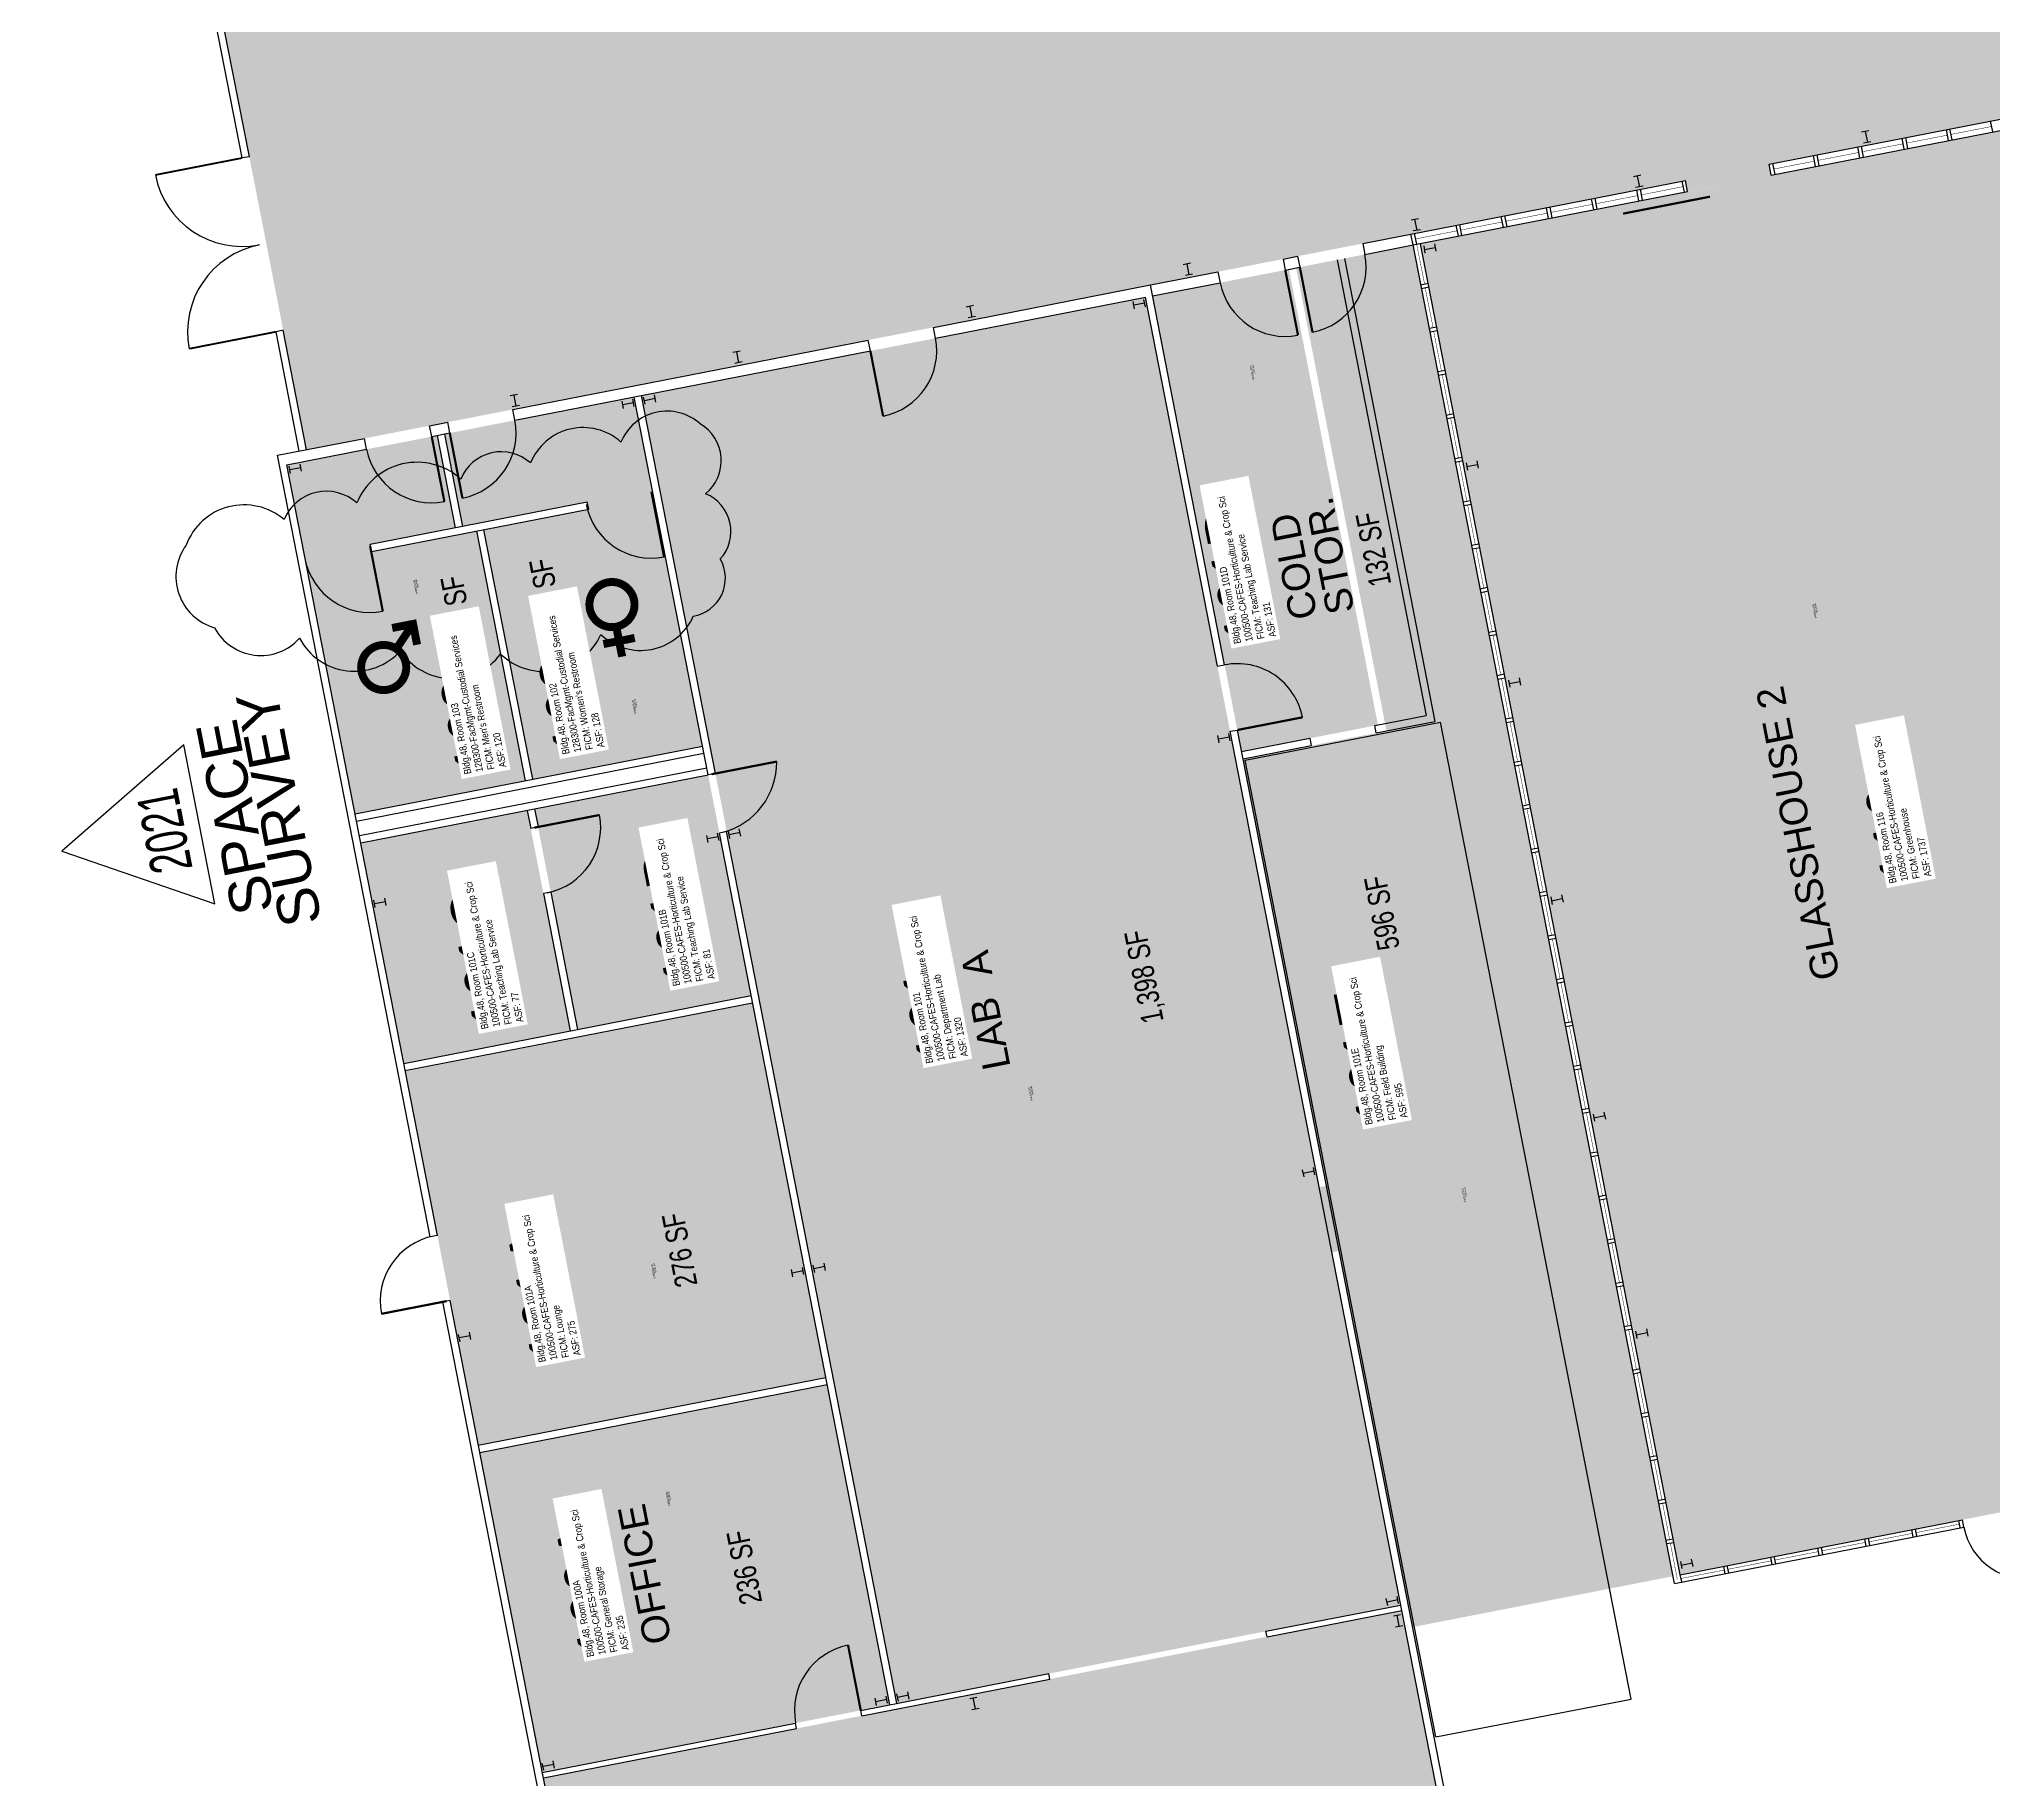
# Model space of a CAD drawing. Header units: inches. Extents: x 69204132 to 69207145, y 27711101 to 27713823.
# Drawn here: x 69204187 to 69205247, y 27711635 to 27712579 of the extents above; entities that cross this region are included whole.
import ezdxf
from ezdxf.enums import TextEntityAlignment as Align

# ---------------------------------------------------------------- set-up
doc = ezdxf.new("R2010")
doc.units = ezdxf.units.IN
doc.header["$LTSCALE"] = 50
doc.header["$MEASUREMENT"] = 0
doc.layers.get('0').update_dxf_attribs({"linetype": 'CONTINUOUS'})
for name, color, linetype in [('A-COLS', 5, 'CONTINUOUS'), ('A-DOOR', 2, 'CONTINUOUS'), ('A-FLOR', 3, 'CONTINUOUS'), ('A-GLAZ', 1, 'CONTINUOUS'), ('A-IDEN-ICON', 4, 'CONTINUOUS'), ('A-IDEN-RNUM', 7, 'CONTINUOUS'), ('A-IDEN-SNUM', 4, 'CONTINUOUS'), ('A-IDEN-TEXT', 4, 'CONTINUOUS'), ('A-IDEN-VNUM', 4, 'CONTINUOUS'), ('A-WALL', 5, 'CONTINUOUS'), ('AREA-TEXT', 3, 'CONTINUOUS'), ('Rooms-Category-Color', 7, 'CONTINUOUS'), ('Rooms-College-Color', 7, 'CONTINUOUS'), ('Rooms-Department-Color', 7, 'CONTINUOUS'), ('Rooms-Division-Color', 7, 'CONTINUOUS'), ('Rooms-Information', 7, 'CONTINUOUS')]:
    doc.layers.add(name, color=color, linetype=linetype)
doc.layers.add('A-REV', color=1, linetype='CONTINUOUS', true_color=0xff0000)
doc.styles.add('Annotative', font='arial.ttf')
doc.styles.add('Arial', font='arial.ttf')
doc.styles.add('CP_AREA', font='arial.ttf', dxfattribs={"height": 15})
doc.styles.add('CP_ROOMVNUMBER', font='arial.ttf', dxfattribs={"width": 0.85, "height": 0.075})
doc.styles.get("Standard").update_dxf_attribs({"font": 'arial.ttf'})

# ---------------------------------------------------------------- blocks, each defined once
blk = doc.blocks.new('Cpmen')
at = {"color": 0, "linetype": 'ByBlock', "const_width": 0.015}
for points in [[(0.055, 0.01), (0.055, 0.05), (0.015, 0.05)], [(0.0151, 0.0101), (0.055, 0.05)]]:
    blk.add_lwpolyline(points, dxfattribs=at)
blk.add_lwpolyline([(-0.0575, -0.02, 1), (0.0275, -0.02, 1)], format="xyb", close=True, dxfattribs=at)
blk = doc.blocks.new('Cpwomen')
at = {"color": 0, "linetype": 'ByBlock', "const_width": 0.015}
blk.add_lwpolyline([(-0.0375, 0, 1), (0.0475, 0, 1)], format="xyb", close=True, dxfattribs=at)
for points in [[(0.005, -0.04), (0.005, -0.1)], [(-0.025, -0.07), (0.035, -0.07)]]:
    blk.add_lwpolyline(points, dxfattribs=at)
blk = doc.blocks.new('Space Revision')
at = {"layer": 'A-REV', "transparency": 16777216}
blk.add_lwpolyline([(0, 2.538), (-1.465, 0), (1.465, 0)], close=True, dxfattribs=at)
at = {"layer": 'A-REV', "transparency": 16777216, "insert": (0, -0.274), "char_height": 0.75, "attachment_point": 2, "line_spacing_factor": 0.65, "style": 'Arial'}
blk.add_mtext_dynamic_manual_height_columns('SPACE\\PSURVEY', width=1.2391, gutter_width=0.0182, heights=[0], dxfattribs=at)
at = {"layer": 'A-REV', "style": 'Arial', "flags": 1}
blk.add_attdef('UPDATES', text='', height=0.75, dxfattribs=at).set_placement((1.499, 1.084), align=Align.TOP_LEFT)
at = {"layer": 'A-REV', "transparency": 16777216, "style": 'Arial', "width": 0.65}
blk.add_attdef('YEAR', text='', height=0.75, dxfattribs=at).set_placement((0, 0.646), align=Align.MIDDLE_CENTER)

msp = doc.modelspace()

# ---------------------------------------------------------------- hatches: boundary and pattern name
at = {"layer": 'Rooms-Category-Color', "true_color": 0xadadad}
for points in [[(69206318.8, 27712986.4), (69205678.9, 27712861.5), (69205561.1, 27712838.5), (69204885.8, 27712706.7), (69204744.5, 27712679.1), (69204286.6, 27712589.7), (69204332.1, 27712356.6), (69204790, 27712446), (69204931.3, 27712473.6), (69205080.3, 27712502.6), (69205081.4, 27712496.8), (69205126.8, 27712505.6), (69205125.7, 27712511.5), (69205436.7, 27712572.2), (69205437.8, 27712566.3), (69205484.1, 27712575.3), (69205482.9, 27712581.2), (69205606.6, 27712605.4), (69205724.4, 27712628.4), (69206071.2, 27712696.1), (69206072.4, 27712690.2), (69206106.3, 27712696.8), (69206105.2, 27712702.7), (69206364.3, 27712753.3)], [(69204509.9, 27712385.2), (69204406.9, 27712365.1), (69204416.7, 27712315), (69204484.4, 27712328.3), (69204485.2, 27712324.3), (69204428.2, 27712313.2), (69204454.7, 27712177.8), (69204546.9, 27712195.8)], [(69204424.3, 27712312.5), (69204367.4, 27712301.3), (69204366.6, 27712305.3), (69204412.7, 27712314.3), (69204403, 27712364.3), (69204321.5, 27712348.4), (69204358.5, 27712159), (69204450.7, 27712177)]]:
    msp.add_hatch(color=253, dxfattribs=at).paths.add_polyline_path(points)
at = {"layer": 'Rooms-Category-Color', "true_color": 0xfbafa2}
for points in [[(69205270.1, 27712533.6), (69204936.4, 27712468.4), (69205077.4, 27711746.1), (69205411.1, 27711811.2)], [(69204932.5, 27712467.7), (69204869, 27712455.3), (69204918, 27712204), (69204840.2, 27712188.8), (69204885.4, 27711957.2), (69204881.5, 27711956.4), (69204888.4, 27711921.1), (69204892.3, 27711921.9), (69204932.1, 27711717.7), (69205073.5, 27711745.3)]]:
    msp.add_hatch(color=21, dxfattribs=at).paths.add_polyline_path(points)
at = {"layer": 'Rooms-Category-Color', "true_color": 0xe3f498}
for points in [[(69204865.1, 27712454.5), (69204791.1, 27712440.1), (69204830.2, 27712239.9), (69204837.1, 27712204.5), (69204839.4, 27712192.8), (69204913.4, 27712207.2)], [(69204787.2, 27712439.3), (69204513.9, 27712386), (69204652.4, 27711676.4), (69204925.7, 27711729.7)], [(69204479.1, 27712042), (69204573.3, 27712060.4), (69204550, 27712180.1), (69204455.8, 27712161.7)], [(69204384.9, 27712023.6), (69204475.2, 27712041.3), (69204451.8, 27712160.9), (69204361.5, 27712143.3)], [(69204926.3, 27711726.8), (69204460.6, 27711635.9), (69204478.2, 27711545.6), (69204489.7, 27711486.7), (69204490.5, 27711482.8), (69204502, 27711423.9), (69204505.8, 27711404.2), (69204519.5, 27711406.9), (69204519.6, 27711406.9), (69204578.4, 27711418.4), (69204582.4, 27711419.1), (69204641.3, 27711430.6), (69204658.9, 27711434.1), (69204971.5, 27711495.1)]]:
    msp.add_hatch(color=61, dxfattribs=at).paths.add_polyline_path(points)
at = {"layer": 'Rooms-Category-Color', "true_color": 0xffe090}
msp.add_hatch(color=41, dxfattribs=at).paths.add_polyline_path([(69204574.2, 27712056.1), (69204385.7, 27712019.3), (69204425.3, 27711816.5), (69204613.8, 27711853.2)])
at = {"layer": 'Rooms-Category-Color', "true_color": 0xe3c5e1}
msp.add_hatch(color=254, dxfattribs=at).paths.add_polyline_path([(69204614.5, 27711849.3), (69204426.1, 27711812.5), (69204460, 27711638.8), (69204648.5, 27711675.6)])
at = {"layer": 'Rooms-College-Color', "true_color": 0xadadad}
for points in [[(69206318.8, 27712986.4), (69205678.9, 27712861.5), (69205561.1, 27712838.5), (69204885.8, 27712706.7), (69204744.5, 27712679.1), (69204286.6, 27712589.7), (69204332.1, 27712356.6), (69204790, 27712446), (69204931.3, 27712473.6), (69205080.3, 27712502.6), (69205081.4, 27712496.8), (69205126.8, 27712505.6), (69205125.7, 27712511.5), (69205436.7, 27712572.2), (69205437.8, 27712566.3), (69205484.1, 27712575.3), (69205482.9, 27712581.2), (69205606.6, 27712605.4), (69205724.4, 27712628.4), (69206071.2, 27712696.1), (69206072.4, 27712690.2), (69206106.3, 27712696.8), (69206105.2, 27712702.7), (69206364.3, 27712753.3)], [(69204509.9, 27712385.2), (69204406.9, 27712365.1), (69204416.7, 27712315), (69204484.4, 27712328.3), (69204485.2, 27712324.3), (69204428.2, 27712313.2), (69204454.7, 27712177.8), (69204546.9, 27712195.8)], [(69204424.3, 27712312.5), (69204367.4, 27712301.3), (69204366.6, 27712305.3), (69204412.7, 27712314.3), (69204403, 27712364.3), (69204321.5, 27712348.4), (69204358.5, 27712159), (69204450.7, 27712177)]]:
    msp.add_hatch(color=253, dxfattribs=at).paths.add_polyline_path(points)
at = {"layer": 'Rooms-College-Color', "true_color": 0xe3c5e1}
for points in [[(69205270.1, 27712533.6), (69204936.4, 27712468.4), (69205077.4, 27711746.1), (69205411.1, 27711811.2)], [(69204932.5, 27712467.7), (69204869, 27712455.3), (69204918, 27712204), (69204840.2, 27712188.8), (69204885.4, 27711957.2), (69204881.5, 27711956.4), (69204888.4, 27711921.1), (69204892.3, 27711921.9), (69204932.1, 27711717.7), (69205073.5, 27711745.3)], [(69204865.1, 27712454.5), (69204791.1, 27712440.1), (69204830.2, 27712239.9), (69204837.1, 27712204.5), (69204839.4, 27712192.8), (69204913.4, 27712207.2)], [(69204787.2, 27712439.3), (69204513.9, 27712386), (69204652.4, 27711676.4), (69204925.7, 27711729.7)], [(69204479.1, 27712042), (69204573.3, 27712060.4), (69204550, 27712180.1), (69204455.8, 27712161.7)], [(69204384.9, 27712023.6), (69204475.2, 27712041.3), (69204451.8, 27712160.9), (69204361.5, 27712143.3)], [(69204574.2, 27712056.1), (69204385.7, 27712019.3), (69204425.3, 27711816.5), (69204613.8, 27711853.2)], [(69204614.5, 27711849.3), (69204426.1, 27711812.5), (69204460, 27711638.8), (69204648.5, 27711675.6)], [(69204926.3, 27711726.8), (69204460.6, 27711635.9), (69204478.2, 27711545.6), (69204489.7, 27711486.7), (69204490.5, 27711482.8), (69204502, 27711423.9), (69204505.8, 27711404.2), (69204519.5, 27711406.9), (69204519.6, 27711406.9), (69204578.4, 27711418.4), (69204582.4, 27711419.1), (69204641.3, 27711430.6), (69204658.9, 27711434.1), (69204971.5, 27711495.1)]]:
    msp.add_hatch(color=254, dxfattribs=at).paths.add_polyline_path(points)
at = {"layer": 'Rooms-Department-Color', "true_color": 0xacacac}
for points in [[(69206318.8, 27712986.4), (69205678.9, 27712861.5), (69205561.1, 27712838.5), (69204885.8, 27712706.7), (69204744.5, 27712679.1), (69204286.6, 27712589.7), (69204332.1, 27712356.6), (69204790, 27712446), (69204931.3, 27712473.6), (69205080.3, 27712502.6), (69205081.4, 27712496.8), (69205126.8, 27712505.6), (69205125.7, 27712511.5), (69205436.7, 27712572.2), (69205437.8, 27712566.3), (69205484.1, 27712575.3), (69205482.9, 27712581.2), (69205606.6, 27712605.4), (69205724.4, 27712628.4), (69206071.2, 27712696.1), (69206072.4, 27712690.2), (69206106.3, 27712696.8), (69206105.2, 27712702.7), (69206364.3, 27712753.3)], [(69204509.9, 27712385.2), (69204406.9, 27712365.1), (69204416.7, 27712315), (69204484.4, 27712328.3), (69204485.2, 27712324.3), (69204428.2, 27712313.2), (69204454.7, 27712177.8), (69204546.9, 27712195.8)], [(69204424.3, 27712312.5), (69204367.4, 27712301.3), (69204366.6, 27712305.3), (69204412.7, 27712314.3), (69204403, 27712364.3), (69204321.5, 27712348.4), (69204358.5, 27712159), (69204450.7, 27712177)]]:
    msp.add_hatch(color=253, dxfattribs=at).paths.add_polyline_path(points)
at = {"layer": 'Rooms-Department-Color', "true_color": 0xe3c5e1}
for points in [[(69205270.1, 27712533.6), (69204936.4, 27712468.4), (69205077.4, 27711746.1), (69205411.1, 27711811.2)], [(69204932.5, 27712467.7), (69204869, 27712455.3), (69204918, 27712204), (69204840.2, 27712188.8), (69204885.4, 27711957.2), (69204881.5, 27711956.4), (69204888.4, 27711921.1), (69204892.3, 27711921.9), (69204932.1, 27711717.7), (69205073.5, 27711745.3)], [(69204865.1, 27712454.5), (69204791.1, 27712440.1), (69204830.2, 27712239.9), (69204837.1, 27712204.5), (69204839.4, 27712192.8), (69204913.4, 27712207.2)], [(69204787.2, 27712439.3), (69204513.9, 27712386), (69204652.4, 27711676.4), (69204925.7, 27711729.7)], [(69204479.1, 27712042), (69204573.3, 27712060.4), (69204550, 27712180.1), (69204455.8, 27712161.7)], [(69204384.9, 27712023.6), (69204475.2, 27712041.3), (69204451.8, 27712160.9), (69204361.5, 27712143.3)], [(69204574.2, 27712056.1), (69204385.7, 27712019.3), (69204425.3, 27711816.5), (69204613.8, 27711853.2)], [(69204614.5, 27711849.3), (69204426.1, 27711812.5), (69204460, 27711638.8), (69204648.5, 27711675.6)], [(69204926.3, 27711726.8), (69204460.6, 27711635.9), (69204478.2, 27711545.6), (69204489.7, 27711486.7), (69204490.5, 27711482.8), (69204502, 27711423.9), (69204505.8, 27711404.2), (69204519.5, 27711406.9), (69204519.6, 27711406.9), (69204578.4, 27711418.4), (69204582.4, 27711419.1), (69204641.3, 27711430.6), (69204658.9, 27711434.1), (69204971.5, 27711495.1)]]:
    msp.add_hatch(color=254, dxfattribs=at).paths.add_polyline_path(points)
at = {"layer": 'Rooms-Division-Color', "true_color": 0xadadad}
for points in [[(69206318.8, 27712986.4), (69205678.9, 27712861.5), (69205561.1, 27712838.5), (69204885.8, 27712706.7), (69204744.5, 27712679.1), (69204286.6, 27712589.7), (69204332.1, 27712356.6), (69204790, 27712446), (69204931.3, 27712473.6), (69205080.3, 27712502.6), (69205081.4, 27712496.8), (69205126.8, 27712505.6), (69205125.7, 27712511.5), (69205436.7, 27712572.2), (69205437.8, 27712566.3), (69205484.1, 27712575.3), (69205482.9, 27712581.2), (69205606.6, 27712605.4), (69205724.4, 27712628.4), (69206071.2, 27712696.1), (69206072.4, 27712690.2), (69206106.3, 27712696.8), (69206105.2, 27712702.7), (69206364.3, 27712753.3)], [(69204509.9, 27712385.2), (69204406.9, 27712365.1), (69204416.7, 27712315), (69204484.4, 27712328.3), (69204485.2, 27712324.3), (69204428.2, 27712313.2), (69204454.7, 27712177.8), (69204546.9, 27712195.8)], [(69204424.3, 27712312.5), (69204367.4, 27712301.3), (69204366.6, 27712305.3), (69204412.7, 27712314.3), (69204403, 27712364.3), (69204321.5, 27712348.4), (69204358.5, 27712159), (69204450.7, 27712177)]]:
    msp.add_hatch(color=253, dxfattribs=at).paths.add_polyline_path(points)
at = {"layer": 'Rooms-Division-Color', "true_color": 0xe3c5e1}
for points in [[(69205270.1, 27712533.6), (69204936.4, 27712468.4), (69205077.4, 27711746.1), (69205411.1, 27711811.2)], [(69204932.5, 27712467.7), (69204869, 27712455.3), (69204918, 27712204), (69204840.2, 27712188.8), (69204885.4, 27711957.2), (69204881.5, 27711956.4), (69204888.4, 27711921.1), (69204892.3, 27711921.9), (69204932.1, 27711717.7), (69205073.5, 27711745.3)], [(69204865.1, 27712454.5), (69204791.1, 27712440.1), (69204830.2, 27712239.9), (69204837.1, 27712204.5), (69204839.4, 27712192.8), (69204913.4, 27712207.2)], [(69204787.2, 27712439.3), (69204513.9, 27712386), (69204652.4, 27711676.4), (69204925.7, 27711729.7)], [(69204479.1, 27712042), (69204573.3, 27712060.4), (69204550, 27712180.1), (69204455.8, 27712161.7)], [(69204384.9, 27712023.6), (69204475.2, 27712041.3), (69204451.8, 27712160.9), (69204361.5, 27712143.3)], [(69204574.2, 27712056.1), (69204385.7, 27712019.3), (69204425.3, 27711816.5), (69204613.8, 27711853.2)], [(69204614.5, 27711849.3), (69204426.1, 27711812.5), (69204460, 27711638.8), (69204648.5, 27711675.6)], [(69204926.3, 27711726.8), (69204460.6, 27711635.9), (69204478.2, 27711545.6), (69204489.7, 27711486.7), (69204490.5, 27711482.8), (69204502, 27711423.9), (69204505.8, 27711404.2), (69204519.5, 27711406.9), (69204519.6, 27711406.9), (69204578.4, 27711418.4), (69204582.4, 27711419.1), (69204641.3, 27711430.6), (69204658.9, 27711434.1), (69204971.5, 27711495.1)]]:
    msp.add_hatch(color=254, dxfattribs=at).paths.add_polyline_path(points)

# ---------------------------------------------------------------- linework, layer by layer
at = {"layer": 'A-COLS'}
for p, q in [((69205179.7, 27712529.6), (69205175.8, 27712528.9)), ((69205177.7, 27712529.2), (69205178.9, 27712523.4)), ((69205180.8, 27712523.7), (69205176.9, 27712523)), ((69205056, 27712505.5), (69205052.1, 27712504.7)), ((69205054.1, 27712505.1), (69205055.2, 27712499.2)), ((69205057.2, 27712499.6), (69205053.2, 27712498.8)), ((69204935.3, 27712481.9), (69204931.4, 27712481.2)), ((69204936.5, 27712476), (69204932.5, 27712475.3)), ((69204933.3, 27712481.5), (69204934.5, 27712475.7)), ((69204938.2, 27712467.2), (69204938.9, 27712463.3)), ((69204938.6, 27712465.2), (69204944.4, 27712466.4)), ((69204944.1, 27712468.3), (69204944.8, 27712464.4)), ((69204811.6, 27712457.8), (69204807.7, 27712457)), ((69204812.8, 27712451.9), (69204808.9, 27712451.1)), ((69204809.7, 27712457.4), (69204810.8, 27712451.5)), ((69204693.9, 27712434.8), (69204689.9, 27712434)), ((69204695, 27712428.9), (69204691.1, 27712428.1)), ((69204691.9, 27712434.4), (69204693, 27712428.5)), ((69204781.3, 27712433.1), (69204780.5, 27712437)), ((69204786.8, 27712436.2), (69204780.9, 27712435)), ((69204787.2, 27712434.2), (69204786.4, 27712438.2)), ((69204567.3, 27712410.1), (69204563.3, 27712409.3)), ((69204565.3, 27712409.7), (69204566.4, 27712403.8)), ((69204568.4, 27712404.2), (69204564.5, 27712403.4)), ((69204446.5, 27712386.5), (69204442.6, 27712385.8)), ((69204521.7, 27712382.4), (69204520.9, 27712386.3)), ((69204447.7, 27712380.6), (69204443.7, 27712379.9)), ((69204444.6, 27712386.1), (69204445.7, 27712380.3)), ((69204504, 27712379), (69204503.3, 27712382.9)), ((69204509.5, 27712382.1), (69204503.7, 27712380.9)), ((69204509.9, 27712380.1), (69204509.2, 27712384)), ((69204515.8, 27712381.3), (69204515, 27712385.2)), ((69204521.3, 27712384.4), (69204515.4, 27712383.2)), ((69204323.4, 27712343.7), (69204322.7, 27712347.6)), ((69204329, 27712346.8), (69204323.1, 27712345.7)), ((69204329.3, 27712344.9), (69204328.6, 27712348.8)), ((69204961.2, 27712349.4), (69204961.9, 27712345.5)), ((69204961.5, 27712347.5), (69204967.4, 27712348.6)), ((69204967.1, 27712350.6), (69204967.8, 27712346.6)), ((69204984.2, 27712231.6), (69204984.9, 27712227.7)), ((69204984.5, 27712229.7), (69204990.4, 27712230.8)), ((69204990, 27712232.8), (69204990.8, 27712228.9)), ((69204827.3, 27712197.5), (69204826.5, 27712201.5)), ((69204832.8, 27712200.6), (69204826.9, 27712199.5)), ((69204833.2, 27712198.7), (69204832.4, 27712202.6)), ((69204550, 27712143.4), (69204549.2, 27712147.3)), ((69204555.5, 27712146.5), (69204549.6, 27712145.4)), ((69204555.9, 27712144.6), (69204555.1, 27712148.5)), ((69204561.8, 27712145.7), (69204561, 27712149.6)), ((69204567.3, 27712148.8), (69204561.4, 27712147.7)), ((69204567.7, 27712146.9), (69204566.9, 27712150.8)), ((69204369.4, 27712108.2), (69204368.7, 27712112.1)), ((69204374.9, 27712111.3), (69204369, 27712110.1)), ((69204375.3, 27712109.3), (69204374.5, 27712113.2)), ((69205007.1, 27712113.9), (69205007.9, 27712109.9)), ((69205007.5, 27712111.9), (69205013.4, 27712113)), ((69205013, 27712115), (69205013.8, 27712111.1)), ((69205030.1, 27711996.1), (69205030.9, 27711992.2)), ((69205030.5, 27711994.1), (69205036.4, 27711995.3)), ((69205036, 27711997.2), (69205036.8, 27711993.3)), ((69204873.3, 27711962), (69204872.5, 27711965.9)), ((69204878.8, 27711965.1), (69204872.9, 27711963.9)), ((69204879.2, 27711963.1), (69204878.4, 27711967.1)), ((69204596, 27711907.8), (69204595.2, 27711911.8)), ((69204601.5, 27711911), (69204595.6, 27711909.8)), ((69204601.9, 27711909), (69204601.1, 27711912.9)), ((69204607.8, 27711910.1), (69204607, 27711914.1)), ((69204613.3, 27711913.3), (69204607.4, 27711912.1)), ((69204613.7, 27711911.3), (69204612.9, 27711915.2)), ((69204421.3, 27711873.7), (69204420.5, 27711877.7)), ((69205053.1, 27711878.3), (69205053.9, 27711874.4)), ((69205053.5, 27711876.3), (69205059.4, 27711877.5)), ((69205059, 27711879.5), (69205059.8, 27711875.5)), ((69204415.4, 27711872.6), (69204414.6, 27711876.5)), ((69204420.9, 27711875.7), (69204415, 27711874.6)), ((69205077.5, 27711753.4), (69205078.3, 27711749.5)), ((69205077.9, 27711751.4), (69205083.8, 27711752.6)), ((69205083.4, 27711754.5), (69205084.2, 27711750.6)), ((69204918.7, 27711729.4), (69204917.9, 27711733.3)), ((69204924.2, 27711732.5), (69204918.3, 27711731.3)), ((69204924.6, 27711730.5), (69204923.8, 27711734.4)), ((69204921.8, 27711723.8), (69204925.7, 27711724.5)), ((69204922.9, 27711717.9), (69204926.9, 27711718.6)), ((69204924.9, 27711718.3), (69204923.8, 27711724.2)), ((69204641.4, 27711675.2), (69204640.6, 27711679.2)), ((69204646.9, 27711678.4), (69204641, 27711677.2)), ((69204647.3, 27711676.4), (69204646.5, 27711680.3)), ((69204653.2, 27711677.5), (69204652.4, 27711681.5)), ((69204658.7, 27711680.7), (69204652.8, 27711679.5)), ((69204659.1, 27711678.7), (69204658.3, 27711682.6)), ((69204691.9, 27711678.9), (69204695.8, 27711679.7)), ((69204695, 27711673.4), (69204693.8, 27711679.3)), ((69204693, 27711673), (69204697, 27711673.8)), ((69204466.7, 27711641.1), (69204465.9, 27711645.1)), ((69204460.8, 27711640), (69204460, 27711643.9)), ((69204466.3, 27711643.1), (69204460.4, 27711642))]:
    msp.add_line(p, q, dxfattribs=at)
at = {"layer": 'A-DOOR'}
for points, const_width in [([(69204297.2, 27712514.9), (69204250.1, 27712505.7)], 1), ([(69205046.4, 27712484.7), (69205093.5, 27712493.9)], 1.2), ([(69204863.1, 27712454.1), (69204870, 27712418.8)], 1.2), ([(69204871, 27712455.7), (69204877.9, 27712420.3)], 1.2), ([(69204315.6, 27712420.6), (69204268.5, 27712411.4)], 1), ([(69204638, 27712410.2), (69204644.9, 27712374.9)], 1.2), ([(69204409.8, 27712365.7), (69204416.7, 27712330.3)], 1.2), ([(69204400, 27712363.8), (69204406.9, 27712328.4)], 1.2), ([(69204519.2, 27712333.8), (69204526.1, 27712298.4)], 1.2), ([(69204366.6, 27712304.3), (69204373.5, 27712268.9)], 1.2), ([(69204837.1, 27712204.5), (69204872.5, 27712211.4)], 1.2), ([(69204551.9, 27712180.5), (69204587.3, 27712187.4)], 1.2), ([(69204455.7, 27712151.5), (69204491.1, 27712158.4)], 1.2), ([(69204408.1, 27711894.6), (69204372.7, 27711887.7)], 1.2), ([(69204632.8, 27711672.5), (69204625.9, 27711707.9)], 1.2)]:
    msp.add_lwpolyline(points, dxfattribs=dict(at, const_width=const_width))
for centre, radius, start, end in [((69204297.2, 27712514.9), 48, 191.0446, 281.0446), ((69204315.6, 27712420.6), 48, 101.0446, 191.0446), ((69204871, 27712455.7), 36, 281.0446, 11.0446), ((69204863.1, 27712454.1), 36, 191.0446, 281.0446), ((69204638, 27712410.2), 36, 281.0446, 11.0446), ((69204409.8, 27712365.7), 36, 281.0446, 11.0446), ((69204400, 27712363.8), 36, 191.0446, 281.0446), ((69204519.2, 27712333.8), 36, 191.0446, 281.0446), ((69204366.6, 27712304.3), 36, 191.0446, 281.0446), ((69204837.1, 27712204.5), 36, 11.0446, 101.0446), ((69204548, 27712186.9), 39.2, 284.8402, 0.6184), ((69204455.7, 27712151.5), 36, 281.0446, 11.0446), ((69204408.1, 27711894.6), 36, 101.0446, 191.0446), ((69205265.6, 27711778.7), 35, 191.0446, 281.0446), ((69204632.8, 27711672.5), 36, 101.0446, 191.0446)]:
    msp.add_arc(centre, radius, start, end, dxfattribs=at)
at = {"layer": 'A-FLOR'}
for p, q in [((69204841.4, 27712188.1), (69204947.4, 27712208.7)), ((69205050.8, 27711678.7), (69204947.4, 27712208.7)), ((69204944.8, 27711658.1), (69204841.4, 27712188.1)), ((69204944.8, 27711658.1), (69205050.8, 27711678.7))]:
    msp.add_line(p, q, dxfattribs=at)
at = {"layer": 'A-GLAZ'}
for p, q in [((69205125.7, 27712511.5), (69205436.7, 27712572.2)), ((69205126.8, 27712505.6), (69205437.8, 27712566.3)), ((69204931.3, 27712473.6), (69205080.3, 27712502.6)), ((69204932.5, 27712467.7), (69205081.4, 27712496.8)), ((69205074.2, 27711741.4), (69204932.5, 27712467.7)), ((69205077.4, 27711746.1), (69204936.4, 27712468.4)), ((69205074.2, 27711741.4), (69205231.3, 27711772)), ((69205077.4, 27711746.1), (69205230.5, 27711776))]:
    msp.add_line(p, q, dxfattribs=at)
at = {"layer": 'A-GLAZ', "const_width": 0.24}
for points in [[(69205222.3, 27712527.3), (69205200.3, 27712523)], [(69205246.4, 27712532), (69205224.3, 27712527.7)], [(69205174.3, 27712517.9), (69205152.2, 27712513.6)], [(69205198.3, 27712522.6), (69205176.3, 27712518.3)], [(69205150.3, 27712513.2), (69205128.2, 27712508.9)], [(69205054.4, 27712494.5), (69205031.9, 27712490.1)], [(69205079.1, 27712499.4), (69205056.4, 27712494.9)], [(69205005.4, 27712485), (69204982.9, 27712480.6)], [(69205029.9, 27712489.8), (69205007.4, 27712485.4)], [(69204956.4, 27712475.4), (69204933.9, 27712471)], [(69204980.9, 27712480.2), (69204958.4, 27712475.8)], [(69204938.7, 27712446.5), (69204934.4, 27712468.1)], [(69204939, 27712444.5), (69204943.3, 27712422.9)], [(69204943.6, 27712421), (69204947.8, 27712399.4)], [(69204948.2, 27712397.4), (69204952.4, 27712375.8)], [(69204952.8, 27712373.8), (69204957, 27712352.3)], [(69204957.4, 27712350.3), (69204961.6, 27712328.7)], [(69204962, 27712326.7), (69204966.2, 27712305.1)], [(69204966.6, 27712303.2), (69204970.8, 27712281.6)], [(69204971.2, 27712279.6), (69204975.4, 27712258)], [(69204975.8, 27712256.1), (69204980, 27712234.5)], [(69204980.4, 27712232.5), (69204984.6, 27712210.9)], [(69204985, 27712209), (69204989.2, 27712187.4)], [(69204989.6, 27712185.4), (69204993.8, 27712163.8)], [(69204994.2, 27712161.8), (69204998.4, 27712140.3)], [(69204998.8, 27712138.3), (69205003, 27712116.7)], [(69205003.4, 27712114.7), (69205007.6, 27712093.1)], [(69205008, 27712091.2), (69205012.2, 27712069.6)], [(69205012.6, 27712067.6), (69205016.8, 27712046)], [(69205017.2, 27712044.1), (69205021.4, 27712022.5)], [(69205021.8, 27712020.5), (69205026, 27711998.9)], [(69205026.4, 27711997), (69205030.6, 27711975.4)], [(69205031, 27711973.4), (69205035.2, 27711951.8)], [(69205035.6, 27711949.8), (69205039.8, 27711928.3)], [(69205040.2, 27711926.3), (69205044.4, 27711904.7)], [(69205044.8, 27711902.7), (69205049, 27711881.1)], [(69205049.4, 27711879.2), (69205053.6, 27711857.6)], [(69205054, 27711855.6), (69205058.2, 27711834)], [(69205058.6, 27711832.1), (69205062.8, 27711810.5)], [(69205063.2, 27711808.5), (69205067.4, 27711786.9)], [(69205067.8, 27711785), (69205071.6, 27711765.3)], [(69205205.4, 27711769), (69205228.9, 27711773.6)], [(69205072, 27711763.4), (69205075.8, 27711743.7)], [(69205154.3, 27711759.1), (69205177.9, 27711763.7)], [(69205179.9, 27711764), (69205203.4, 27711768.6)], [(69205103.3, 27711749.1), (69205126.9, 27711753.7)], [(69205128.8, 27711754.1), (69205152.4, 27711758.7)], [(69205077.8, 27711744.1), (69205101.3, 27711748.7)]]:
    msp.add_lwpolyline(points, dxfattribs=at)
at = {"layer": 'A-REV'}
msp.add_lwpolyline([(69204282.2, 27712260, 0.520567), (69204328.3, 27712254.3, 0.520567), (69204383.1, 27712247.5, 0.520567), (69204437.4, 27712245.7, 0.520567), (69204491.8, 27712256.4, 0.520567), (69204541.9, 27712266.2, 0.520567), (69204556.6, 27712297.3, 0.520567), (69204548.6, 27712332.7, 0.520567), (69204545.7, 27712370.6, 0.520567), (69204502.7, 27712360.7, 0.520567), (69204453.6, 27712349.4, 0.520567), (69204415.8, 27712340.7, 0.520567), (69204359.4, 27712327.7, 0.520567), (69204320, 27712318.7, 0.520567), (69204266.8, 27712304.8, 0.520567)], format="xyb", close=True, dxfattribs=at)
at = {"layer": 'A-WALL'}
for p, q in [((69204297.2, 27712514.9), (69204282.7, 27712588.9)), ((69204301.1, 27712515.6), (69204286.6, 27712589.7)), ((69205246.9, 27712529.1), (69205245.8, 27712535)), ((69205198.9, 27712519.7), (69205197.7, 27712525.6)), ((69205200.9, 27712520.1), (69205199.7, 27712526)), ((69205222.9, 27712524.4), (69205221.8, 27712530.3)), ((69205224.9, 27712524.8), (69205223.7, 27712530.6)), ((69204301.1, 27712515.6), (69204297.2, 27712514.9)), ((69205150.8, 27712510.3), (69205149.7, 27712516.2)), ((69205152.8, 27712510.7), (69205151.7, 27712516.6)), ((69205174.9, 27712515), (69205173.7, 27712520.9)), ((69205176.8, 27712515.4), (69205175.7, 27712521.3)), ((69205126.8, 27712505.6), (69205125.7, 27712511.5)), ((69205128.8, 27712506), (69205127.6, 27712511.9)), ((69205030.5, 27712486.8), (69205029.3, 27712492.7)), ((69205032.4, 27712487.2), (69205031.3, 27712493.1)), ((69205055, 27712491.6), (69205053.8, 27712497.5)), ((69205056.9, 27712492), (69205055.8, 27712497.9)), ((69205079.7, 27712496.4), (69205078.5, 27712502.3)), ((69205081.4, 27712496.8), (69205080.3, 27712502.6)), ((69204981.5, 27712477.2), (69204980.3, 27712483.1)), ((69204983.4, 27712477.6), (69204982.3, 27712483.5)), ((69205006, 27712482), (69205004.8, 27712487.9)), ((69205007.9, 27712482.4), (69205006.8, 27712488.3)), ((69204905.2, 27712468.5), (69204931.3, 27712473.6)), ((69204932.5, 27712467.7), (69204931.3, 27712473.6)), ((69204934.4, 27712468.1), (69204933.3, 27712474)), ((69204957, 27712472.5), (69204955.8, 27712478.4)), ((69204958.9, 27712472.8), (69204957.8, 27712478.7)), ((69204861.9, 27712460), (69204869.8, 27712461.6)), ((69204869.8, 27712461.6), (69204871, 27712455.7)), ((69204905.2, 27712468.5), (69204906.3, 27712462.6)), ((69204906.3, 27712462.6), (69204932.5, 27712467.7)), ((69204790, 27712446), (69204826.6, 27712453.1)), ((69204826.6, 27712453.1), (69204827.8, 27712447.2)), ((69204861.9, 27712460), (69204863.1, 27712454.1)), ((69204863.1, 27712454.1), (69204871, 27712455.7)), ((69204891.3, 27712459.6), (69204939.5, 27712212.3)), ((69204895.2, 27712460.4), (69204944.2, 27712209.1)), ((69204672.2, 27712423), (69204790, 27712446)), ((69204673.4, 27712417.1), (69204787.2, 27712439.3)), ((69204826.3, 27712239.1), (69204787.2, 27712439.3)), ((69204830.2, 27712239.9), (69204790, 27712446)), ((69204791.1, 27712440.1), (69204827.8, 27712447.2)), ((69204936.7, 27712446.1), (69204940.6, 27712446.9)), ((69204937.1, 27712444.1), (69204941, 27712444.9)), ((69204319.5, 27712421.4), (69204315.6, 27712420.6)), ((69204328.2, 27712355.9), (69204315.6, 27712420.6)), ((69204332.1, 27712356.6), (69204319.5, 27712421.4)), ((69204673.4, 27712417.1), (69204672.2, 27712423)), ((69204941.3, 27712422.5), (69204945.2, 27712423.3)), ((69204941.7, 27712420.6), (69204945.6, 27712421.3)), ((69204444, 27712378.5), (69204636.9, 27712416.1)), ((69204445.2, 27712372.6), (69204638, 27712410.2)), ((69204638, 27712410.2), (69204636.9, 27712416.1)), ((69204945.9, 27712399), (69204949.8, 27712399.7)), ((69204946.3, 27712397), (69204950.2, 27712397.8)), ((69204445.2, 27712372.6), (69204444, 27712378.5)), ((69204550, 27712180.1), (69204509.9, 27712385.2)), ((69204553.9, 27712180.9), (69204513.9, 27712386)), ((69204950.5, 27712375.4), (69204954.4, 27712376.2)), ((69204398.9, 27712369.6), (69204408.7, 27712371.6)), ((69204400, 27712363.8), (69204398.9, 27712369.6)), ((69204400, 27712363.8), (69204409.8, 27712365.7)), ((69204406.9, 27712365.1), (69204416.7, 27712315)), ((69204409.8, 27712365.7), (69204408.7, 27712371.6)), ((69204950.9, 27712373.5), (69204954.8, 27712374.2)), ((69204316.4, 27712353.6), (69204363.5, 27712362.7)), ((69204321.5, 27712348.4), (69204364.7, 27712356.9)), ((69204364.7, 27712356.9), (69204363.5, 27712362.7)), ((69204403, 27712364.3), (69204412.7, 27712314.3)), ((69204399.2, 27711929.5), (69204316.4, 27712353.6)), ((69204403.1, 27711930.3), (69204321.5, 27712348.4)), ((69204955.1, 27712351.9), (69204959, 27712352.6)), ((69204955.5, 27712349.9), (69204959.4, 27712350.7)), ((69204366.6, 27712305.3), (69204484.4, 27712328.3)), ((69204367.4, 27712301.3), (69204485.2, 27712324.3)), ((69204485.2, 27712324.3), (69204484.4, 27712328.3)), ((69204959.7, 27712328.3), (69204963.6, 27712329.1)), ((69204960.1, 27712326.3), (69204964, 27712327.1)), ((69204424.3, 27712312.5), (69204450.7, 27712177)), ((69204428.2, 27712313.2), (69204454.7, 27712177.8)), ((69204367.4, 27712301.3), (69204366.6, 27712305.3)), ((69204964.3, 27712304.8), (69204968.2, 27712305.5)), ((69204964.7, 27712302.8), (69204968.6, 27712303.6)), ((69204968.9, 27712281.2), (69204972.8, 27712282)), ((69204969.3, 27712279.2), (69204973.2, 27712280)), ((69204973.5, 27712257.6), (69204977.4, 27712258.4)), ((69204973.9, 27712255.7), (69204977.8, 27712256.4)), ((69204826.3, 27712239.1), (69204830.2, 27712239.9)), ((69204978.1, 27712234.1), (69204982, 27712234.9)), ((69204978.5, 27712232.1), (69204982.4, 27712232.9)), ((69204911.7, 27712206.9), (69204939.5, 27712212.3)), ((69204912.5, 27712203), (69204911.7, 27712206.9)), ((69204912.5, 27712203), (69204944.2, 27712209.1)), ((69204982.7, 27712210.5), (69204986.6, 27712211.3)), ((69204983.1, 27712208.6), (69204987, 27712209.3)), ((69204358.5, 27712159), (69204546.9, 27712195.8)), ((69204833.2, 27712203.8), (69204837.1, 27712204.5)), ((69204945.8, 27711626.7), (69204833.2, 27712203.8)), ((69204949.8, 27711627.4), (69204837.1, 27712204.5)), ((69204839.4, 27712192.8), (69204876.4, 27712200)), ((69204840.2, 27712188.8), (69204877.2, 27712196.1)), ((69204876.4, 27712200), (69204877.2, 27712196.1)), ((69204359.2, 27712155.1), (69204547.7, 27712191.9)), ((69204987.3, 27712187), (69204991.2, 27712187.7)), ((69204987.7, 27712185), (69204991.6, 27712185.8)), ((69204360.8, 27712147.2), (69204549.2, 27712184)), ((69204361.5, 27712143.3), (69204550, 27712180.1)), ((69204991.9, 27712163.4), (69204995.8, 27712164.2)), ((69204451.8, 27712160.9), (69204453.8, 27712151.1)), ((69204455.8, 27712161.7), (69204457.7, 27712151.9)), ((69204992.2, 27712161.5), (69204996.2, 27712162.2)), ((69204648.5, 27711675.6), (69204556.1, 27712148.6)), ((69204652.4, 27711676.4), (69204560, 27712149.4)), ((69204996.5, 27712139.9), (69205000.4, 27712140.6)), ((69204996.8, 27712137.9), (69205000.8, 27712138.7)), ((69204460.7, 27712115.8), (69204475.2, 27712041.3)), ((69204464.6, 27712116.6), (69204479.1, 27712042)), ((69205001.1, 27712116.3), (69205005, 27712117.1)), ((69205001.4, 27712114.3), (69205005.4, 27712115.1)), ((69205005.7, 27712092.8), (69205009.6, 27712093.5)), ((69205006, 27712090.8), (69205010, 27712091.6)), ((69205010.3, 27712069.2), (69205014.2, 27712070)), ((69204384.9, 27712023.6), (69204573.3, 27712060.4)), ((69205010.6, 27712067.2), (69205014.6, 27712068)), ((69204385.7, 27712019.7), (69204574.1, 27712056.5)), ((69205014.9, 27712045.6), (69205018.8, 27712046.4)), ((69205015.2, 27712043.7), (69205019.2, 27712044.4)), ((69205019.5, 27712022.1), (69205023.4, 27712022.9)), ((69205019.8, 27712020.1), (69205023.8, 27712020.9)), ((69205024, 27711998.5), (69205028, 27711999.3)), ((69205024.4, 27711996.6), (69205028.4, 27711997.3)), ((69205028.6, 27711975), (69205032.6, 27711975.7)), ((69205029, 27711973), (69205033, 27711973.8)), ((69205033.2, 27711951.4), (69205037.2, 27711952.2)), ((69205033.6, 27711949.5), (69205037.5, 27711950.2)), ((69205037.8, 27711927.9), (69205041.8, 27711928.6)), ((69205038.2, 27711925.9), (69205042.1, 27711926.7)), ((69205042.4, 27711904.3), (69205046.4, 27711905.1)), ((69205042.8, 27711902.3), (69205046.7, 27711903.1)), ((69204463.9, 27711597.8), (69204406.1, 27711894.2)), ((69204467.9, 27711598.6), (69204410, 27711895)), ((69205047, 27711880.8), (69205051, 27711881.5)), ((69205047.4, 27711878.8), (69205051.3, 27711879.6)), ((69205051.6, 27711857.2), (69205055.6, 27711858)), ((69204425.3, 27711816.5), (69204613.8, 27711853.2)), ((69204426.1, 27711812.5), (69204614.5, 27711849.3)), ((69205052, 27711855.2), (69205055.9, 27711856)), ((69205056.2, 27711833.6), (69205060.2, 27711834.4)), ((69205056.6, 27711831.7), (69205060.5, 27711832.4)), ((69205060.8, 27711810.1), (69205064.8, 27711810.9)), ((69205061.2, 27711808.1), (69205065.1, 27711808.9)), ((69205065.4, 27711786.5), (69205069.3, 27711787.3)), ((69205065.8, 27711784.6), (69205069.7, 27711785.3)), ((69205229.3, 27711771.7), (69205228.6, 27711775.6)), ((69205231.3, 27711772), (69205230.5, 27711776)), ((69205069.6, 27711764.9), (69205073.6, 27711765.7)), ((69205070, 27711763), (69205073.9, 27711763.7)), ((69205154.7, 27711757.1), (69205154, 27711761)), ((69205178.3, 27711761.7), (69205177.5, 27711765.6)), ((69205180.3, 27711762.1), (69205179.5, 27711766)), ((69205203.8, 27711766.7), (69205203, 27711770.6)), ((69205205.8, 27711767.1), (69205205, 27711771)), ((69205101.7, 27711746.7), (69205101, 27711750.7)), ((69205103.7, 27711747.1), (69205102.9, 27711751.1)), ((69205127.2, 27711751.7), (69205126.5, 27711755.7)), ((69205129.2, 27711752.1), (69205128.4, 27711756)), ((69205152.8, 27711756.7), (69205152, 27711760.6)), ((69205078.2, 27711742.2), (69205077.4, 27711746.1)), ((69204852.6, 27711715.5), (69204925.7, 27711729.7)), ((69204853.2, 27711712.5), (69204926.3, 27711726.8)), ((69204853.2, 27711712.5), (69204852.6, 27711715.5)), ((69204632.8, 27711672.5), (69204734.9, 27711692.5)), ((69204633.3, 27711669.6), (69204735.4, 27711689.5)), ((69204735.4, 27711689.5), (69204734.9, 27711692.5)), ((69204460, 27711638.8), (69204597.4, 27711665.6)), ((69204598, 27711662.7), (69204597.4, 27711665.6)), ((69204633.3, 27711669.6), (69204632.8, 27711672.5)), ((69204460.6, 27711635.9), (69204598, 27711662.7))]:
    msp.add_line(p, q, dxfattribs=at)
for points in [[(69204553.9, 27712180.9), (69204550, 27712180.1)], [(69204457.7, 27712151.9), (69204453.8, 27712151.1)], [(69204560, 27712149.4), (69204556.1, 27712148.6)], [(69204464.6, 27712116.6), (69204460.7, 27712115.8)], [(69204403.1, 27711930.3), (69204399.2, 27711929.5)], [(69204410, 27711895), (69204406.1, 27711894.2)]]:
    msp.add_lwpolyline(points, dxfattribs=at)

# ---------------------------------------------------------------- block references
at = {"xscale": 30, "yscale": 30, "zscale": 30, "rotation": 101.04}
msp.add_blockref('Space Revision', (69204274, 27712153.3), dxfattribs=at).add_auto_attribs({'YEAR': '2021'})
at = {"layer": 'A-IDEN-ICON', "xscale": 288, "yscale": 288, "zscale": 288, "rotation": 11.04460360262335}
for name, p in [('Cpwomen', (69204496.4, 27712272.3)), ('Cpmen', (69204377.1, 27712244.9))]:
    msp.add_blockref(name, p, dxfattribs=at)

# ---------------------------------------------------------------- texts
at = {"layer": 'A-IDEN-RNUM'}
for s, p in [('0101-D0', (69204845.9, 27712400.3)), ('0103-00', (69204392, 27712284)), ('0116-00', (69205151, 27712270.8)), ('0102-00', (69204510.6, 27712219)), ('0101-B0', (69204528.5, 27712089.8)), ('0101-C0', (69204434.4, 27712070.5)), ('0101-00', (69204725.6, 27712008.9)), ('0101-E0', (69204960.7, 27711953.9)), ('0101-A0', (69204521, 27711912.7)), ('0100-A0', (69204528.9, 27711789))]:
    msp.add_text(s, height=0.96, rotation=101.04, dxfattribs=at).set_placement(p, align=Align.MIDDLE)
at = {"layer": 'A-IDEN-SNUM'}
for s, p in [('04800101D0', (69204845.1, 27712398.4)), ('0480010300', (69204391.2, 27712282.1)), ('0480011600', (69205150.2, 27712268.9)), ('0480010200', (69204509.8, 27712217)), ('04800101B0', (69204527.7, 27712087.8)), ('04800101C0', (69204433.7, 27712068.5)), ('0480010100', (69204724.8, 27712006.9)), ('04800101E0', (69204959.9, 27711952)), ('04800101A0', (69204520.2, 27711910.7)), ('04800100A0', (69204528.2, 27711787.1))]:
    msp.add_text(s, height=0.96, rotation=101.04, dxfattribs=at).set_placement(p, align=Align.MIDDLE)
at = {"layer": 'A-IDEN-TEXT', "style": 'Annotative'}
for s, p in [('STOR.', (69204887.2, 27712299.1)), ('COLD', (69204867.7, 27712293.2)), ('GLASSHOUSE 2', (69205141.2, 27712148.4)), ('LAB  A', (69204700.5, 27712052.3)), ('OFFICE', (69204515.5, 27711746.3))]:
    msp.add_text(s, height=15, rotation=101.0446, dxfattribs=at).set_placement(p, align=Align.MIDDLE)
at = {"layer": 'A-IDEN-VNUM', "style": 'CP_ROOMVNUMBER', "width": 0.85}
for s, p in [('101D', (69204837.8, 27712290.5)), ('102', (69204475.7, 27712219.1)), ('103', (69204422.5, 27712208.3)), ('116', (69205195.6, 27712149.1)), ('101B', (69204533.6, 27712103.9)), ('101C', (69204429.3, 27712081.3)), ('101', (69204672.9, 27712051.4)), ('101E', (69204909.4, 27712028.6)), ('101A', (69204460.8, 27711899.7)), ('100A', (69204487, 27711739.8))]:
    msp.add_text(s, height=27, rotation=101.0446, dxfattribs=at).set_placement(p, align=Align.MIDDLE)
at = {"layer": 'AREA-TEXT', "style": 'CP_AREA', "width": 0.75}
for s, p in [('132 SF', (69204910.9, 27712302.5)), ('128 SF', (69204462.5, 27712277.4)), ('120 SF', (69204414.4, 27712268)), ('596 SF', (69204915.5, 27712105.2)), ('1,398 SF', (69204786.4, 27712070.6)), ('276 SF', (69204534.5, 27711922.3)), ('236 SF', (69204569.6, 27711750.1))]:
    msp.add_text(s, height=12, rotation=101.0446, dxfattribs=at).set_placement(p, align=Align.MIDDLE_CENTER)

# ---------------------------------------------------------------- next in the draw order: texts
at = {"layer": 'Rooms-Information', "char_height": 3.857, "width": 86.4, "attachment_point": 7, "rotation": 101.0446, "style": 'CP_ROOMVNUMBER', "bg_fill": 3, "box_fill_scale": 1.5, "bg_fill_color": 256, "bg_fill_true_color": 13158600, "bg_fill_transparency": 0}
for s, insert in [('Bldg.48, Room 101D^M^J100500-CAFES-Horticulture & Crop Sci^M^JFICM: Teaching Lab Service^M^JASF: 131', (69204858.2, 27712255.4)), ("Bldg.48, Room 102^M^J128300-FacMgmt-Custodial Services^M^JFICM: Women's Restroom^M^JASF: 128", (69204493.9, 27712195.4)), ("Bldg.48, Room 103^M^J128300-FacMgmt-Custodial Services^M^JFICM: Men's Restroom^M^JASF: 120", (69204440.6, 27712184.6)), ('Bldg.48, Room 116^M^J100500-CAFES-Horticulture & Crop Sci^M^JFICM: Greenhouse^M^JASF: 1737', (69205213.8, 27712125.4)), ('Bldg.48, Room 101B^M^J100500-CAFES-Horticulture & Crop Sci^M^JFICM: Teaching Lab Service^M^JASF: 81', (69204553.8, 27712069.7)), ('Bldg.48, Room 101C^M^J100500-CAFES-Horticulture & Crop Sci^M^JFICM: Teaching Lab Service^M^JASF: 77', (69204449.9, 27712046.3)), ('Bldg.48, Room 101^M^J100500-CAFES-Horticulture & Crop Sci^M^JFICM: Department Lab^M^JASF: 1320', (69204691.1, 27712027.7)), ('Bldg.48, Room 101E^M^J100500-CAFES-Horticulture & Crop Sci^M^JFICM: Field Building^M^JASF: 595', (69204929.6, 27711994.4)), ('Bldg.48, Room 101A^M^J100500-CAFES-Horticulture & Crop Sci^M^JFICM: Lounge^M^JASF: 275', (69204481, 27711865.5)), ('Bldg.48, Room 100A^M^J100500-CAFES-Horticulture & Crop Sci^M^JFICM: General Storage^M^JASF: 235', (69204507.2, 27711705.6))]:
    msp.add_mtext(s, dxfattribs=dict(at, insert=insert))

doc.saveas('drawing.dxf')
